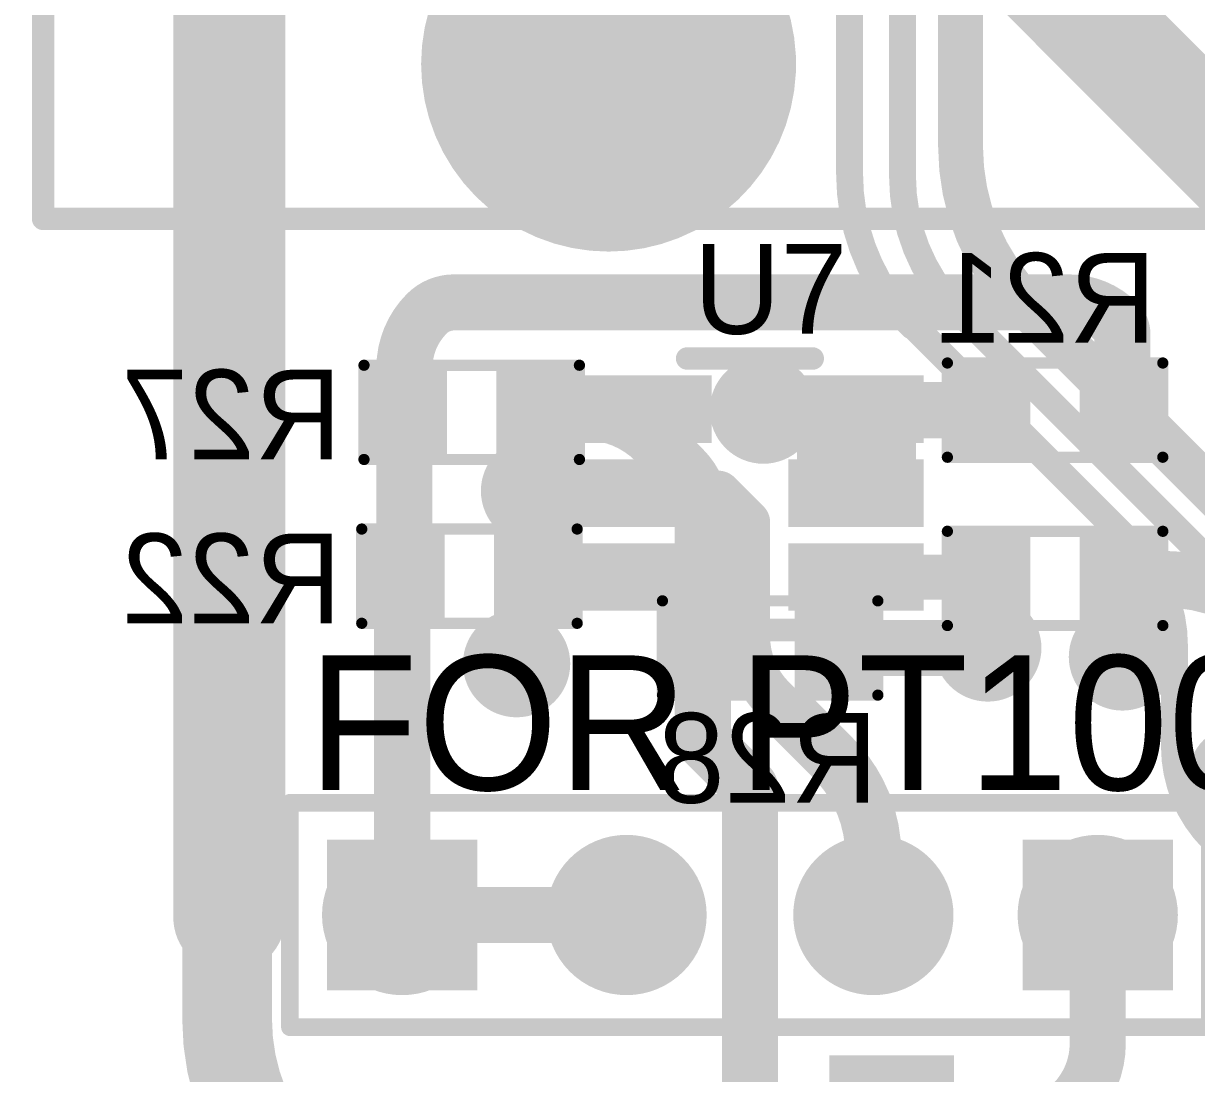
# Model space of a CAD drawing. Header units: millimetres. Extents: x 2.49 to 5.32, y 1.64 to 4.48.
# Drawn here: x 2.917 to 3.44, y 2.119 to 2.587 of the extents above; entities that cross this region are included whole.
import ezdxf

# ---------------------------------------------------------------- set-up
doc = ezdxf.new("R2010")
doc.units = ezdxf.units.MM
doc.header["$MEASUREMENT"] = 0
for name, color, linetype in [('BottomLayer', 5, 'Continuous'), ('BottomOverlay', 54, 'Continuous'), ('BottomPaste', 16, 'Continuous'), ('BottomSolder', 6, 'Continuous'), ('InternalPlane1', 76, 'Continuous'), ('InternalPlane2', 16, 'Continuous'), ('Mechanical2', 216, 'Continuous'), ('MultiLayer', 9, 'Continuous'), ('PadHoleLayer', 156, 'Continuous'), ('TopLayer', 1, 'Continuous'), ('TopOverlay', 2, 'Continuous'), ('TopPaste', 8, 'Continuous'), ('TopSolder', 216, 'Continuous'), ('ViaHoleLayer', 16, 'Continuous')]:
    doc.layers.add(name, color=color, linetype=linetype)

# ---------------------------------------------------------------- blocks, each defined once
blk = doc.blocks.new('SOT_23_6_12')
at = {"layer": 'TopLayer'}
for points in [[(-0.07343, 0.02638), (-0.02106, 0.02638), (-0.07343, 0.04843), (-0.02106, 0.04843)], [(0.02106, 0.02638), (0.07343, 0.02638), (0.02106, 0.04843), (0.07343, 0.04843)], [(-0.07343, -0.01102), (-0.02106, -0.01102), (-0.07343, 0.01102), (-0.02106, 0.01102)], [(0.02106, -0.01102), (0.07343, -0.01102), (0.02106, 0.01102), (0.07343, 0.01102)], [(-0.07343, -0.04843), (-0.02106, -0.04843), (-0.07343, -0.02638), (-0.02106, -0.02638)], [(0.02106, -0.04843), (0.07343, -0.04843), (0.02106, -0.02638), (0.07343, -0.02638)]]:
    blk.add_solid(points, dxfattribs=at)
at = {"layer": 'TopOverlay', "const_width": 0.01}
for points in [[(-0.028, 0.06), (0.028, 0.06)], [(-0.03, -0.061), (0.026, -0.061)]]:
    blk.add_lwpolyline(points, dxfattribs=at)
at = {"layer": 'TopOverlay'}
for points, const_width in [([(-0.0305, 0.06, 1), (-0.0255, 0.06, 1)], 0.005), ([(0.0255, 0.06, 1), (0.0305, 0.06, 1)], 0.005), ([(-0.08879, 0.039, 1), (-0.10321, 0.039, 1)], 0.01), ([(-0.10571, 0.039, 1), (-0.10071, 0.039, 1)], 0.005), ([(-0.09129, 0.039, 1), (-0.08629, 0.039, 1)], 0.005), ([(-0.0325, -0.061, 1), (-0.0275, -0.061, 1)], 0.005), ([(0.0235, -0.061, 1), (0.0285, -0.061, 1)], 0.005)]:
    blk.add_lwpolyline(points, format="xyb", close=True, dxfattribs=dict(at, const_width=const_width))
at = {"layer": 'TopPaste'}
for points in [[(-0.07343, 0.02638), (-0.02106, 0.02638), (-0.07343, 0.04843), (-0.02106, 0.04843)], [(0.02106, 0.02638), (0.07343, 0.02638), (0.02106, 0.04843), (0.07343, 0.04843)], [(-0.07343, -0.01102), (-0.02106, -0.01102), (-0.07343, 0.01102), (-0.02106, 0.01102)], [(0.02106, -0.01102), (0.07343, -0.01102), (0.02106, 0.01102), (0.07343, 0.01102)], [(-0.07343, -0.04843), (-0.02106, -0.04843), (-0.07343, -0.02638), (-0.02106, -0.02638)], [(0.02106, -0.04843), (0.07343, -0.04843), (0.02106, -0.02638), (0.07343, -0.02638)]]:
    blk.add_solid(points, dxfattribs=at)
at = {"layer": 'TopSolder'}
for points in [[(-0.07743, 0.02238), (-0.01706, 0.02238), (-0.07743, 0.05243), (-0.01706, 0.05243)], [(0.01706, 0.02238), (0.07743, 0.02238), (0.01706, 0.05243), (0.07743, 0.05243)], [(-0.07743, -0.01502), (-0.01706, -0.01502), (-0.07743, 0.01502), (-0.01706, 0.01502)], [(0.01706, -0.01502), (0.07743, -0.01502), (0.01706, 0.01502), (0.07743, 0.01502)], [(-0.07743, -0.05243), (-0.01706, -0.05243), (-0.07743, -0.02238), (-0.01706, -0.02238)], [(0.01706, -0.05243), (0.07743, -0.05243), (0.01706, -0.02238), (0.07743, -0.02238)]]:
    blk.add_solid(points, dxfattribs=at)
blk = doc.blocks.new('HDR1X2_21')
at = {"layer": 'BottomLayer', "const_width": 0.02953}
blk.add_lwpolyline([(0.08524, 0, 1), (0.11476, 0, 1)], format="xyb", close=True, dxfattribs=at)
at = {"layer": 'BottomLayer'}
blk.add_solid([(-0.02953, -0.02953), (0.02953, -0.02953), (-0.02953, 0.02953), (0.02953, 0.02953)], dxfattribs=at)
at = {"layer": 'BottomSolder', "const_width": 0.03353}
blk.add_lwpolyline([(0.08324, 0, 1), (0.11676, 0, 1)], format="xyb", close=True, dxfattribs=at)
at = {"layer": 'BottomSolder'}
blk.add_solid([(-0.03353, -0.03353), (0.03353, -0.03353), (-0.03353, 0.03353), (0.03353, 0.03353)], dxfattribs=at)
at = {"layer": 'InternalPlane1', "const_width": 0.03572}
for points in [[(-0.01786, 0, 1), (0.01786, 0, 1)], [(0.08214, 0, 1), (0.11786, 0, 1)]]:
    blk.add_lwpolyline(points, format="xyb", close=True, dxfattribs=at)
at = {"layer": 'MultiLayer', "const_width": 0.02953}
blk.add_lwpolyline([(0.08524, 0, 1), (0.11476, 0, 1)], format="xyb", close=True, dxfattribs=at)
at = {"layer": 'MultiLayer'}
blk.add_solid([(-0.02953, -0.02953), (0.02953, -0.02953), (-0.02953, 0.02953), (0.02953, 0.02953)], dxfattribs=at)
at = {"layer": 'PadHoleLayer', "const_width": 0.01772}
for points in [[(-0.00886, 0, 1), (0.00886, 0, 1)], [(0.09114, 0, 1), (0.10886, 0, 1)]]:
    blk.add_lwpolyline(points, format="xyb", close=True, dxfattribs=at)
at = {"layer": 'TopLayer', "const_width": 0.02953}
blk.add_lwpolyline([(0.08524, 0, 1), (0.11476, 0, 1)], format="xyb", close=True, dxfattribs=at)
at = {"layer": 'TopLayer'}
blk.add_solid([(-0.02953, -0.02953), (0.02953, -0.02953), (-0.02953, 0.02953), (0.02953, 0.02953)], dxfattribs=at)
at = {"layer": 'TopOverlay', "const_width": 0.00787}
for points in [[(-0.05, 0.05), (-0.05, -0.05)], [(0.15, 0.05), (-0.05, 0.05)], [(0.15, 0.05), (0.15, -0.05)], [(0.15, -0.05), (-0.05, -0.05)]]:
    blk.add_lwpolyline(points, dxfattribs=at)
at = {"layer": 'TopOverlay', "const_width": 0.00394}
for points in [[(-0.05197, 0.05, 1), (-0.04803, 0.05, 1)], [(-0.05197, 0.05, 1), (-0.04803, 0.05, 1)], [(0.14803, 0.05, 1), (0.15197, 0.05, 1)], [(0.14803, 0.05, 1), (0.15197, 0.05, 1)], [(-0.05197, -0.05, 1), (-0.04803, -0.05, 1)], [(-0.05197, -0.05, 1), (-0.04803, -0.05, 1)], [(0.14803, -0.05, 1), (0.15197, -0.05, 1)], [(0.14803, -0.05, 1), (0.15197, -0.05, 1)]]:
    blk.add_lwpolyline(points, format="xyb", close=True, dxfattribs=at)
at = {"layer": 'TopSolder', "const_width": 0.03353}
blk.add_lwpolyline([(0.08324, 0, 1), (0.11676, 0, 1)], format="xyb", close=True, dxfattribs=at)
at = {"layer": 'TopSolder'}
blk.add_solid([(-0.03353, -0.03353), (0.03353, -0.03353), (-0.03353, 0.03353), (0.03353, 0.03353)], dxfattribs=at)
blk = doc.blocks.new('SS_3235D_03_L2_22')
at = {"layer": 'TopLayer'}
for points in [[(0.07461, 0.19291), (0.12224, 0.19291), (0.07461, 0.25591), (0.12224, 0.25591)], [(-0.02382, -0.0315), (0.02382, -0.0315), (-0.02382, 0.0315), (0.02382, 0.0315)], [(0.17303, -0.0315), (0.22067, -0.0315), (0.17303, 0.0315), (0.22067, 0.0315)]]:
    blk.add_solid(points, dxfattribs=at)
at = {"layer": 'TopOverlay', "const_width": 0.01}
for points in [[(-0.08, 0.181), (-0.08, 0.043)], [(0.277, 0.181), (-0.08, 0.181)], [(0.277, 0.181), (0.277, 0.043)], [(0.277, 0.043), (-0.08, 0.043)]]:
    blk.add_lwpolyline(points, dxfattribs=at)
at = {"layer": 'TopOverlay'}
for points, const_width in [([(-0.0825, 0.181, 1), (-0.0775, 0.181, 1)], 0.005), ([(-0.0825, 0.181, 1), (-0.0775, 0.181, 1)], 0.005), ([(0.2745, 0.181, 1), (0.2795, 0.181, 1)], 0.005), ([(0.2745, 0.181, 1), (0.2795, 0.181, 1)], 0.005), ([(-0.0825, 0.043, 1), (-0.0775, 0.043, 1)], 0.005), ([(-0.0825, 0.043, 1), (-0.0775, 0.043, 1)], 0.005), ([(0.2745, 0.043, 1), (0.2795, 0.043, 1)], 0.005), ([(0.2745, 0.043, 1), (0.2795, 0.043, 1)], 0.005), ([(-0.03206, 0, 1), (-0.04994, 0, 1)], 0.01), ([(-0.05244, 0, 1), (-0.04744, 0, 1)], 0.005), ([(-0.03456, 0, 1), (-0.02956, 0, 1)], 0.005)]:
    blk.add_lwpolyline(points, format="xyb", close=True, dxfattribs=dict(at, const_width=const_width))
at = {"layer": 'TopPaste'}
for points in [[(0.07461, 0.19291), (0.12224, 0.19291), (0.07461, 0.25591), (0.12224, 0.25591)], [(-0.02382, -0.0315), (0.02382, -0.0315), (-0.02382, 0.0315), (0.02382, 0.0315)], [(0.17303, -0.0315), (0.22067, -0.0315), (0.17303, 0.0315), (0.22067, 0.0315)]]:
    blk.add_solid(points, dxfattribs=at)
at = {"layer": 'TopSolder'}
for points in [[(0.07061, 0.18891), (0.12624, 0.18891), (0.07061, 0.25991), (0.12624, 0.25991)], [(-0.02782, -0.0355), (0.02782, -0.0355), (-0.02782, 0.0355), (0.02782, 0.0355)], [(0.16903, -0.0355), (0.22467, -0.0355), (0.16903, 0.0355), (0.22467, 0.0355)]]:
    blk.add_solid(points, dxfattribs=at)
blk = doc.blocks.new('5520425_2_24')
at = {"layer": 'BottomSolder', "const_width": 0.004}
blk.add_lwpolyline([(0.198, -0.175, 1), (0.202, -0.175, 1)], format="xyb", close=True, dxfattribs=at)
at = {"layer": 'InternalPlane1', "const_width": 0.08355}
blk.add_lwpolyline([(0.15822, -0.175, 1), (0.24178, -0.175, 1)], format="xyb", close=True, dxfattribs=at)
at = {"layer": 'PadHoleLayer', "const_width": 0.06555}
blk.add_lwpolyline([(0.16722, -0.175, 1), (0.23278, -0.175, 1)], format="xyb", close=True, dxfattribs=at)
at = {"layer": 'TopOverlay', "const_width": 0.01}
for points in [[(0.269, -0.427), (0.269, 0.221)], [(0.269, -0.427), (-0.269, -0.427)]]:
    blk.add_lwpolyline(points, dxfattribs=at)
at = {"layer": 'TopOverlay', "const_width": 0.005}
blk.add_lwpolyline([(0.2665, -0.427, 1), (0.2715, -0.427, 1)], format="xyb", close=True, dxfattribs=at)
blk.add_lwpolyline([(0.2665, -0.427, 1), (0.2715, -0.427, 1)], format="xyb", close=True, dxfattribs=at)
at = {"layer": 'TopSolder', "const_width": 0.004}
blk.add_lwpolyline([(0.198, -0.175, 1), (0.202, -0.175, 1)], format="xyb", close=True, dxfattribs=at)
blk = doc.blocks.new('HDR1X2_27')
at = {"layer": 'BottomLayer', "const_width": 0.02953}
blk.add_lwpolyline([(0.08524, 0, 1), (0.11476, 0, 1)], format="xyb", close=True, dxfattribs=at)
at = {"layer": 'BottomLayer'}
blk.add_solid([(-0.02953, -0.02953), (0.02953, -0.02953), (-0.02953, 0.02953), (0.02953, 0.02953)], dxfattribs=at)
at = {"layer": 'BottomSolder', "const_width": 0.03353}
blk.add_lwpolyline([(0.08324, 0, 1), (0.11676, 0, 1)], format="xyb", close=True, dxfattribs=at)
at = {"layer": 'BottomSolder'}
blk.add_solid([(-0.03353, -0.03353), (0.03353, -0.03353), (-0.03353, 0.03353), (0.03353, 0.03353)], dxfattribs=at)
at = {"layer": 'InternalPlane1', "const_width": 0.03572}
for points in [[(-0.01786, 0, 1), (0.01786, 0, 1)], [(0.08214, 0, 1), (0.11786, 0, 1)]]:
    blk.add_lwpolyline(points, format="xyb", close=True, dxfattribs=at)
at = {"layer": 'InternalPlane2', "const_width": 0.03572}
for points in [[(-0.01786, 0, 1), (0.01786, 0, 1)], [(0.08214, 0, 1), (0.11786, 0, 1)]]:
    blk.add_lwpolyline(points, format="xyb", close=True, dxfattribs=at)
at = {"layer": 'MultiLayer', "const_width": 0.02953}
blk.add_lwpolyline([(0.08524, 0, 1), (0.11476, 0, 1)], format="xyb", close=True, dxfattribs=at)
at = {"layer": 'MultiLayer'}
blk.add_solid([(-0.02953, -0.02953), (0.02953, -0.02953), (-0.02953, 0.02953), (0.02953, 0.02953)], dxfattribs=at)
at = {"layer": 'PadHoleLayer', "const_width": 0.01772}
for points in [[(-0.00886, 0, 1), (0.00886, 0, 1)], [(0.09114, 0, 1), (0.10886, 0, 1)]]:
    blk.add_lwpolyline(points, format="xyb", close=True, dxfattribs=at)
at = {"layer": 'TopLayer', "const_width": 0.02953}
blk.add_lwpolyline([(0.08524, 0, 1), (0.11476, 0, 1)], format="xyb", close=True, dxfattribs=at)
at = {"layer": 'TopLayer'}
blk.add_solid([(-0.02953, -0.02953), (0.02953, -0.02953), (-0.02953, 0.02953), (0.02953, 0.02953)], dxfattribs=at)
at = {"layer": 'TopOverlay', "const_width": 0.00787}
for points in [[(-0.05, -0.05), (-0.05, 0.05)], [(-0.05, 0.05), (0.15, 0.05)], [(0.15, -0.05), (0.15, 0.05)], [(-0.05, -0.05), (0.15, -0.05)]]:
    blk.add_lwpolyline(points, dxfattribs=at)
at = {"layer": 'TopOverlay', "const_width": 0.00394}
for points in [[(-0.05197, 0.05, 1), (-0.04803, 0.05, 1)], [(-0.05197, 0.05, 1), (-0.04803, 0.05, 1)], [(0.14803, 0.05, 1), (0.15197, 0.05, 1)], [(0.14803, 0.05, 1), (0.15197, 0.05, 1)], [(-0.05197, -0.05, 1), (-0.04803, -0.05, 1)], [(-0.05197, -0.05, 1), (-0.04803, -0.05, 1)], [(0.14803, -0.05, 1), (0.15197, -0.05, 1)], [(0.14803, -0.05, 1), (0.15197, -0.05, 1)]]:
    blk.add_lwpolyline(points, format="xyb", close=True, dxfattribs=at)
at = {"layer": 'TopSolder', "const_width": 0.03353}
blk.add_lwpolyline([(0.08324, 0, 1), (0.11676, 0, 1)], format="xyb", close=True, dxfattribs=at)
at = {"layer": 'TopSolder'}
blk.add_solid([(-0.03353, -0.03353), (0.03353, -0.03353), (-0.03353, 0.03353), (0.03353, 0.03353)], dxfattribs=at)
blk = doc.blocks.new('R__0603_B_41')
at = {"layer": 'BottomLayer'}
for points in [[(-0.015, -0.0175), (-0.015, 0.0175), (-0.045, -0.0175), (-0.045, 0.0175)], [(0.045, -0.0175), (0.045, 0.0175), (0.015, -0.0175), (0.015, 0.0175)]]:
    blk.add_solid(points, dxfattribs=at)
at = {"layer": 'BottomOverlay', "const_width": 0.005}
for points in [[(-0.048, 0.021), (-0.048, -0.021)], [(0.048, 0.021), (-0.048, 0.021)], [(0.048, 0.021), (0.048, -0.021)], [(0.048, -0.021), (-0.048, -0.021)]]:
    blk.add_lwpolyline(points, dxfattribs=at)
at = {"layer": 'BottomOverlay', "const_width": 0.0025}
for points in [[(-0.04925, 0.021, 1), (-0.04675, 0.021, 1)], [(-0.04925, 0.021, 1), (-0.04675, 0.021, 1)], [(0.04675, 0.021, 1), (0.04925, 0.021, 1)], [(0.04675, 0.021, 1), (0.04925, 0.021, 1)], [(-0.04925, -0.021, 1), (-0.04675, -0.021, 1)], [(-0.04925, -0.021, 1), (-0.04675, -0.021, 1)], [(0.04675, -0.021, 1), (0.04925, -0.021, 1)], [(0.04675, -0.021, 1), (0.04925, -0.021, 1)]]:
    blk.add_lwpolyline(points, format="xyb", close=True, dxfattribs=at)
at = {"layer": 'BottomPaste'}
for points in [[(-0.015, -0.0175), (-0.015, 0.0175), (-0.045, -0.0175), (-0.045, 0.0175)], [(0.045, -0.0175), (0.045, 0.0175), (0.015, -0.0175), (0.015, 0.0175)]]:
    blk.add_solid(points, dxfattribs=at)
at = {"layer": 'BottomSolder'}
for points in [[(-0.011, -0.0215), (-0.011, 0.0215), (-0.049, -0.0215), (-0.049, 0.0215)], [(0.049, -0.0215), (0.049, 0.0215), (0.011, -0.0215), (0.011, 0.0215)]]:
    blk.add_solid(points, dxfattribs=at)
blk = doc.blocks.new('R__0603_B_42')
at = {"layer": 'BottomLayer'}
for points in [[(-0.015, -0.0175), (-0.015, 0.0175), (-0.045, -0.0175), (-0.045, 0.0175)], [(0.045, -0.0175), (0.045, 0.0175), (0.015, -0.0175), (0.015, 0.0175)]]:
    blk.add_solid(points, dxfattribs=at)
at = {"layer": 'BottomOverlay', "const_width": 0.005}
for points in [[(-0.048, -0.021), (-0.048, 0.021)], [(-0.048, 0.021), (0.048, 0.021)], [(0.048, -0.021), (0.048, 0.021)], [(-0.048, -0.021), (0.048, -0.021)]]:
    blk.add_lwpolyline(points, dxfattribs=at)
at = {"layer": 'BottomOverlay', "const_width": 0.0025}
for points in [[(-0.04925, 0.021, 1), (-0.04675, 0.021, 1)], [(-0.04925, 0.021, 1), (-0.04675, 0.021, 1)], [(0.04675, 0.021, 1), (0.04925, 0.021, 1)], [(0.04675, 0.021, 1), (0.04925, 0.021, 1)], [(-0.04925, -0.021, 1), (-0.04675, -0.021, 1)], [(-0.04925, -0.021, 1), (-0.04675, -0.021, 1)], [(0.04675, -0.021, 1), (0.04925, -0.021, 1)], [(0.04675, -0.021, 1), (0.04925, -0.021, 1)]]:
    blk.add_lwpolyline(points, format="xyb", close=True, dxfattribs=at)
at = {"layer": 'BottomPaste'}
for points in [[(-0.015, -0.0175), (-0.015, 0.0175), (-0.045, -0.0175), (-0.045, 0.0175)], [(0.045, -0.0175), (0.045, 0.0175), (0.015, -0.0175), (0.015, 0.0175)]]:
    blk.add_solid(points, dxfattribs=at)
at = {"layer": 'BottomSolder'}
for points in [[(-0.011, -0.0215), (-0.011, 0.0215), (-0.049, -0.0215), (-0.049, 0.0215)], [(0.049, -0.0215), (0.049, 0.0215), (0.011, -0.0215), (0.011, 0.0215)]]:
    blk.add_solid(points, dxfattribs=at)
blk = doc.blocks.new('R__0603_B_44')
at = {"layer": 'BottomLayer'}
for points in [[(-0.015, -0.0175), (-0.015, 0.0175), (-0.045, -0.0175), (-0.045, 0.0175)], [(0.045, -0.0175), (0.045, 0.0175), (0.015, -0.0175), (0.015, 0.0175)]]:
    blk.add_solid(points, dxfattribs=at)
at = {"layer": 'BottomOverlay', "const_width": 0.005}
for points in [[(-0.048, -0.021), (-0.048, 0.021)], [(-0.048, 0.021), (0.048, 0.021)], [(0.048, -0.021), (0.048, 0.021)], [(-0.048, -0.021), (0.048, -0.021)]]:
    blk.add_lwpolyline(points, dxfattribs=at)
at = {"layer": 'BottomOverlay', "const_width": 0.0025}
for points in [[(-0.04925, 0.021, 1), (-0.04675, 0.021, 1)], [(-0.04925, 0.021, 1), (-0.04675, 0.021, 1)], [(0.04675, 0.021, 1), (0.04925, 0.021, 1)], [(0.04675, 0.021, 1), (0.04925, 0.021, 1)], [(-0.04925, -0.021, 1), (-0.04675, -0.021, 1)], [(-0.04925, -0.021, 1), (-0.04675, -0.021, 1)], [(0.04675, -0.021, 1), (0.04925, -0.021, 1)], [(0.04675, -0.021, 1), (0.04925, -0.021, 1)]]:
    blk.add_lwpolyline(points, format="xyb", close=True, dxfattribs=at)
at = {"layer": 'BottomPaste'}
for points in [[(-0.015, -0.0175), (-0.015, 0.0175), (-0.045, -0.0175), (-0.045, 0.0175)], [(0.045, -0.0175), (0.045, 0.0175), (0.015, -0.0175), (0.015, 0.0175)]]:
    blk.add_solid(points, dxfattribs=at)
at = {"layer": 'BottomSolder'}
for points in [[(-0.011, -0.0215), (-0.011, 0.0215), (-0.049, -0.0215), (-0.049, 0.0215)], [(0.049, -0.0215), (0.049, 0.0215), (0.011, -0.0215), (0.011, 0.0215)]]:
    blk.add_solid(points, dxfattribs=at)
blk = doc.blocks.new('R__0603_B_46')
at = {"layer": 'BottomLayer'}
for points in [[(-0.015, -0.0175), (-0.015, 0.0175), (-0.045, -0.0175), (-0.045, 0.0175)], [(0.045, -0.0175), (0.045, 0.0175), (0.015, -0.0175), (0.015, 0.0175)]]:
    blk.add_solid(points, dxfattribs=at)
at = {"layer": 'BottomOverlay', "const_width": 0.005}
for points in [[(-0.048, 0.021), (-0.048, -0.021)], [(0.048, 0.021), (-0.048, 0.021)], [(0.048, 0.021), (0.048, -0.021)], [(0.048, -0.021), (-0.048, -0.021)]]:
    blk.add_lwpolyline(points, dxfattribs=at)
at = {"layer": 'BottomOverlay', "const_width": 0.0025}
for points in [[(-0.04925, 0.021, 1), (-0.04675, 0.021, 1)], [(-0.04925, 0.021, 1), (-0.04675, 0.021, 1)], [(0.04675, 0.021, 1), (0.04925, 0.021, 1)], [(0.04675, 0.021, 1), (0.04925, 0.021, 1)], [(-0.04925, -0.021, 1), (-0.04675, -0.021, 1)], [(-0.04925, -0.021, 1), (-0.04675, -0.021, 1)], [(0.04675, -0.021, 1), (0.04925, -0.021, 1)], [(0.04675, -0.021, 1), (0.04925, -0.021, 1)]]:
    blk.add_lwpolyline(points, format="xyb", close=True, dxfattribs=at)
at = {"layer": 'BottomPaste'}
for points in [[(-0.015, -0.0175), (-0.015, 0.0175), (-0.045, -0.0175), (-0.045, 0.0175)], [(0.045, -0.0175), (0.045, 0.0175), (0.015, -0.0175), (0.015, 0.0175)]]:
    blk.add_solid(points, dxfattribs=at)
at = {"layer": 'BottomSolder'}
for points in [[(-0.011, -0.0215), (-0.011, 0.0215), (-0.049, -0.0215), (-0.049, 0.0215)], [(0.049, -0.0215), (0.049, 0.0215), (0.011, -0.0215), (0.011, 0.0215)]]:
    blk.add_solid(points, dxfattribs=at)
blk = doc.blocks.new('R__0603_B_47')
at = {"layer": 'BottomLayer'}
for points in [[(-0.015, -0.0175), (-0.015, 0.0175), (-0.045, -0.0175), (-0.045, 0.0175)], [(0.045, -0.0175), (0.045, 0.0175), (0.015, -0.0175), (0.015, 0.0175)]]:
    blk.add_solid(points, dxfattribs=at)
at = {"layer": 'BottomOverlay', "const_width": 0.005}
for points in [[(-0.048, -0.021), (-0.048, 0.021)], [(-0.048, 0.021), (0.048, 0.021)], [(0.048, -0.021), (0.048, 0.021)], [(-0.048, -0.021), (0.048, -0.021)]]:
    blk.add_lwpolyline(points, dxfattribs=at)
at = {"layer": 'BottomOverlay', "const_width": 0.0025}
for points in [[(-0.04925, 0.021, 1), (-0.04675, 0.021, 1)], [(-0.04925, 0.021, 1), (-0.04675, 0.021, 1)], [(0.04675, 0.021, 1), (0.04925, 0.021, 1)], [(0.04675, 0.021, 1), (0.04925, 0.021, 1)], [(-0.04925, -0.021, 1), (-0.04675, -0.021, 1)], [(-0.04925, -0.021, 1), (-0.04675, -0.021, 1)], [(0.04675, -0.021, 1), (0.04925, -0.021, 1)], [(0.04675, -0.021, 1), (0.04925, -0.021, 1)]]:
    blk.add_lwpolyline(points, format="xyb", close=True, dxfattribs=at)
at = {"layer": 'BottomPaste'}
for points in [[(-0.015, -0.0175), (-0.015, 0.0175), (-0.045, -0.0175), (-0.045, 0.0175)], [(0.045, -0.0175), (0.045, 0.0175), (0.015, -0.0175), (0.015, 0.0175)]]:
    blk.add_solid(points, dxfattribs=at)
at = {"layer": 'BottomSolder'}
for points in [[(-0.011, -0.0215), (-0.011, 0.0215), (-0.049, -0.0215), (-0.049, 0.0215)], [(0.049, -0.0215), (0.049, 0.0215), (0.011, -0.0215), (0.011, 0.0215)]]:
    blk.add_solid(points, dxfattribs=at)

msp = doc.modelspace()

# ---------------------------------------------------------------- linework, layer by layer
at = {"layer": 'BottomLayer'}
for points, const_width in [([(3.26829, 2.71371), (3.47973, 2.50227)], 0.05), ([(3.10907, 2.463), (3.38311, 2.463)], 0.025), ([(3.407, 2.415), (3.407, 2.44879)], 0.025), ([(3.087, 2.414), (3.087, 2.43386)], 0.025), ([(3.087, 2.34341), (3.087, 2.414)], 0.025), ([(3.15, 2.414), (3.168, 2.414)], 0.025), ([(3.247, 2.415), (3.347, 2.415)], 0.025), ([(3.145, 2.379), (3.145, 2.40193)], 0.02), ([(3.19873, 2.40127), (3.211, 2.389)], 0.025), ([(3.22, 2.309), (3.22, 2.36727)], 0.025), ([(3.086, 2.19), (3.086, 2.33617)], 0.025), ([(3.146, 2.32373), (3.146, 2.341)], 0.015), ([(3.347, 2.309), (3.347, 2.34)], 0.025), ([(3.407, 2.34), (3.42095, 2.34)], 0.025), ([(3.407, 2.305), (3.407, 2.34)], 0.025), ([(3.22, 2.268), (3.22, 2.309)], 0.025), ([(3.28, 2.309), (3.347, 2.309)], 0.025), ([(3.22, 2.268), (3.241, 2.247)], 0.025), ([(3.241, 2.00027), (3.241, 2.247)], 0.025), ([(3.179, 2.2), (3.179, 2.2)], 0.025), ([(3.086, 2.19), (3.15486, 2.19)], 0.025)]:
    msp.add_lwpolyline(points, dxfattribs=dict(at, const_width=const_width))
for points, const_width in [([(3.097, 2.458, -0.198912), (3.10907, 2.463)], 0.025), ([(3.38311, 2.463, -0.198912), (3.40484, 2.454)], 0.025), ([(3.087, 2.43386, -0.198912), (3.097, 2.458)], 0.025), ([(3.40484, 2.454, -0.198912), (3.407, 2.44879)], 0.025), ([(3.168, 2.414, -0.198912), (3.19873, 2.40127)], 0.025), ([(3.145, 2.40193, -0.198912), (3.15, 2.414)], 0.02), ([(3.211, 2.389, -0.000193), (3.21102, 2.38898)], 0.025), ([(3.21102, 2.38898, -0.198712), (3.22, 2.36727)], 0.025), ([(3.084, 2.341, -0.198912), (3.086, 2.33617)], 0.025), ([(3.42095, 2.34, -0.198912), (3.49166, 2.31071)], 0.025), ([(3.146, 2.32373, -0.198912), (3.137, 2.302)], 0.015), ([(3.079, 2.2, -0.198912), (3.077, 2.20483)], 0.025), ([(3.179, 2.2, -0.198912), (3.15486, 2.19)], 0.025)]:
    msp.add_lwpolyline(points, format="xyb", dxfattribs=dict(at, const_width=const_width))
for points, const_width in [([(3.10282, 2.463, 1), (3.11532, 2.463, 1)], 0.0125), ([(3.10282, 2.463, 1), (3.11532, 2.463, 1)], 0.0125), ([(3.37686, 2.463, 1), (3.38936, 2.463, 1)], 0.0125), ([(3.37686, 2.463, 1), (3.38936, 2.463, 1)], 0.0125), ([(3.09075, 2.458, 1), (3.10325, 2.458, 1)], 0.0125), ([(3.09075, 2.458, 1), (3.10325, 2.458, 1)], 0.0125), ([(3.39859, 2.454, 1), (3.41109, 2.454, 1)], 0.0125), ([(3.39859, 2.454, 1), (3.41109, 2.454, 1)], 0.0125), ([(3.40075, 2.44879, 1), (3.41325, 2.44879, 1)], 0.0125), ([(3.40075, 2.44879, 1), (3.41325, 2.44879, 1)], 0.0125), ([(3.08075, 2.43386, 1), (3.09325, 2.43386, 1)], 0.0125), ([(3.08075, 2.43386, 1), (3.09325, 2.43386, 1)], 0.0125), ([(3.08075, 2.414, 1), (3.09325, 2.414, 1)], 0.0125), ([(3.08075, 2.414, 1), (3.09325, 2.414, 1)], 0.0125), ([(3.14375, 2.414, 1), (3.15625, 2.414, 1)], 0.0125), ([(3.16175, 2.414, 1), (3.17425, 2.414, 1)], 0.0125), ([(3.16175, 2.414, 1), (3.17425, 2.414, 1)], 0.0125), ([(3.24075, 2.415, 1), (3.25325, 2.415, 1)], 0.0125), ([(3.24109, 2.415, 1), (3.25291, 2.415, 1)], 0.01181), ([(3.34075, 2.415, 1), (3.35325, 2.415, 1)], 0.0125), ([(3.40075, 2.415, 1), (3.41325, 2.415, 1)], 0.0125), ([(3.145, 2.414, 1), (3.155, 2.414, 1)], 0.01), ([(3.14, 2.40193, 1), (3.15, 2.40193, 1)], 0.01), ([(3.14, 2.40193, 1), (3.15, 2.40193, 1)], 0.01), ([(3.19248, 2.40127, 1), (3.20498, 2.40127, 1)], 0.0125), ([(3.19248, 2.40127, 1), (3.20498, 2.40127, 1)], 0.0125), ([(3.20475, 2.389, 1), (3.21725, 2.389, 1)], 0.0125), ([(3.20475, 2.389, 1), (3.21725, 2.389, 1)], 0.0125), ([(3.20477, 2.38898, 1), (3.21727, 2.38898, 1)], 0.0125), ([(3.20477, 2.38898, 1), (3.21727, 2.38898, 1)], 0.0125), ([(3.14, 2.379, 1), (3.15, 2.379, 1)], 0.01), ([(3.14057, 2.379, 1), (3.14943, 2.379, 1)], 0.00886), ([(3.21375, 2.36727, 1), (3.22625, 2.36727, 1)], 0.0125), ([(3.21375, 2.36727, 1), (3.22625, 2.36727, 1)], 0.0125), ([(3.07775, 2.341, 1), (3.09025, 2.341, 1)], 0.0125), ([(3.08075, 2.34341, 1), (3.09325, 2.34341, 1)], 0.0125), ([(3.07975, 2.33617, 1), (3.09225, 2.33617, 1)], 0.0125), ([(3.07975, 2.33617, 1), (3.09225, 2.33617, 1)], 0.0125), ([(3.14225, 2.341, 1), (3.14975, 2.341, 1)], 0.0075), ([(3.34075, 2.34, 1), (3.35325, 2.34, 1)], 0.0125), ([(3.40075, 2.34, 1), (3.41325, 2.34, 1)], 0.0125), ([(3.40075, 2.34, 1), (3.41325, 2.34, 1)], 0.0125), ([(3.4147, 2.34, 1), (3.4272, 2.34, 1)], 0.0125), ([(3.4147, 2.34, 1), (3.4272, 2.34, 1)], 0.0125), ([(3.14225, 2.32373, 1), (3.14975, 2.32373, 1)], 0.0075), ([(3.14225, 2.32373, 1), (3.14975, 2.32373, 1)], 0.0075), ([(3.21375, 2.309, 1), (3.22625, 2.309, 1)], 0.0125), ([(3.21375, 2.309, 1), (3.22625, 2.309, 1)], 0.0125), ([(3.27375, 2.309, 1), (3.28625, 2.309, 1)], 0.0125), ([(3.34075, 2.309, 1), (3.35325, 2.309, 1)], 0.0125), ([(3.34075, 2.309, 1), (3.35325, 2.309, 1)], 0.0125), ([(3.34109, 2.309, 1), (3.35291, 2.309, 1)], 0.01181), ([(3.40075, 2.305, 1), (3.41325, 2.305, 1)], 0.0125), ([(3.13109, 2.302, 1), (3.14291, 2.302, 1)], 0.01181), ([(3.40257, 2.305, 1), (3.41143, 2.305, 1)], 0.00886), ([(3.13325, 2.302, 1), (3.14075, 2.302, 1)], 0.0075), ([(3.21375, 2.268, 1), (3.22625, 2.268, 1)], 0.0125), ([(3.21375, 2.268, 1), (3.22625, 2.268, 1)], 0.0125), ([(3.23475, 2.247, 1), (3.24725, 2.247, 1)], 0.0125), ([(3.23475, 2.247, 1), (3.24725, 2.247, 1)], 0.0125), ([(3.07075, 2.20483, 1), (3.08325, 2.20483, 1)], 0.0125), ([(3.07275, 2.2, 1), (3.08525, 2.2, 1)], 0.0125), ([(3.17275, 2.2, 1), (3.18525, 2.2, 1)], 0.0125), ([(3.17275, 2.2, 1), (3.18525, 2.2, 1)], 0.0125), ([(3.17275, 2.2, 1), (3.18525, 2.2, 1)], 0.0125), ([(3.07975, 2.19, 1), (3.09225, 2.19, 1)], 0.0125), ([(3.07975, 2.19, 1), (3.09225, 2.19, 1)], 0.0125), ([(3.14861, 2.19, 1), (3.16111, 2.19, 1)], 0.0125), ([(3.14861, 2.19, 1), (3.16111, 2.19, 1)], 0.0125)]:
    msp.add_lwpolyline(points, format="xyb", close=True, dxfattribs=dict(at, const_width=const_width))
at = {"layer": 'BottomSolder'}
for points, const_width in [([(3.23909, 2.415, 1), (3.25491, 2.415, 1)], 0.01581), ([(3.13857, 2.379, 1), (3.15143, 2.379, 1)], 0.01286), ([(3.33909, 2.309, 1), (3.35491, 2.309, 1)], 0.01581), ([(3.12909, 2.302, 1), (3.14491, 2.302, 1)], 0.01581), ([(3.40057, 2.305, 1), (3.41343, 2.305, 1)], 0.01286)]:
    msp.add_lwpolyline(points, format="xyb", close=True, dxfattribs=dict(at, const_width=const_width))
at = {"layer": 'InternalPlane1', "const_width": 0.02391}
for points in [[(3.13305, 2.379, 1), (3.15695, 2.379, 1)], [(3.33505, 2.309, 1), (3.35895, 2.309, 1)], [(3.39505, 2.305, 1), (3.41895, 2.305, 1)], [(3.12505, 2.302, 1), (3.14895, 2.302, 1)], [(3.44805, 2.251, 1), (3.47195, 2.251, 1)]]:
    msp.add_lwpolyline(points, format="xyb", close=True, dxfattribs=at)
at = {"layer": 'InternalPlane2', "const_width": 0.02391}
for points in [[(3.23505, 2.415, 1), (3.25895, 2.415, 1)], [(3.13305, 2.379, 1), (3.15695, 2.379, 1)], [(3.33505, 2.309, 1), (3.35895, 2.309, 1)], [(3.12505, 2.302, 1), (3.14895, 2.302, 1)], [(3.44805, 2.251, 1), (3.47195, 2.251, 1)]]:
    msp.add_lwpolyline(points, format="xyb", close=True, dxfattribs=at)
at = {"layer": 'Mechanical2', "const_width": 0.015}
msp.add_lwpolyline([(5.30364, 3.062, 1), (2.50836, 3.062, 1)], format="xyb", close=True, dxfattribs=at)
at = {"layer": 'MultiLayer'}
for points, const_width in [([(3.24109, 2.415, 1), (3.25291, 2.415, 1)], 0.01181), ([(3.14057, 2.379, 1), (3.14943, 2.379, 1)], 0.00886), ([(3.34109, 2.309, 1), (3.35291, 2.309, 1)], 0.01181), ([(3.13109, 2.302, 1), (3.14291, 2.302, 1)], 0.01181), ([(3.40257, 2.305, 1), (3.41143, 2.305, 1)], 0.00886)]:
    msp.add_lwpolyline(points, format="xyb", close=True, dxfattribs=dict(at, const_width=const_width))
at = {"layer": 'TopLayer'}
for points, const_width in [([(3.009, 2.189), (3.009, 3.54358)], 0.05), ([(3.33487, 2.53237), (3.33487, 3.39439)], 0.02), ([(3.309, 2.51912), (3.309, 2.79882)], 0.012), ([(3.28542, 2.52011), (3.28542, 2.74022)], 0.012), ([(3.3275, 2.46579), (3.4499, 2.34339)], 0.012), ([(3.36416, 2.46166), (3.46771, 2.35811)], 0.02), ([(3.30775, 2.45867), (3.41171, 2.35471)], 0.012), ([(3.247, 2.415), (3.28784, 2.415)], 0.025), ([(3.28784, 2.415), (3.28824, 2.4154)], 0.025), ([(3.17711, 2.4154), (3.19376, 2.4154)], 0.02), ([(3.28, 2.404), (3.286, 2.398)], 0.025), ([(3.145, 2.379), (3.145, 2.3881)], 0.02), ([(3.19376, 2.378), (3.227, 2.378)], 0.02), ([(3.227, 2.378), (3.24, 2.365)], 0.02), ([(3.24, 2.314), (3.24, 2.365)], 0.02), ([(3.137, 2.326), (3.1516, 2.3406)], 0.015), ([(3.1516, 2.3406), (3.19376, 2.3406)], 0.015), ([(3.28824, 2.3406), (3.3334, 2.3406)], 0.02), ([(3.3334, 2.3406), (3.347, 2.327)], 0.02), ([(3.347, 2.309), (3.347, 2.327)], 0.02), ([(3.137, 2.302), (3.137, 2.326)], 0.015), ([(3.43019, 2.265), (3.43019, 2.3101)], 0.012), ([(3.25131, 2.28669), (3.259, 2.279)], 0.02), ([(3.259, 2.279), (3.278, 2.26)], 0.025), ([(3.296, 2.19), (3.296, 2.21654)], 0.025), ([(3.389, 2.19), (3.389, 2.2)], 0.025), ([(3.008, 2.14342), (3.008, 2.189)], 0.04), ([(3.396, 2.13264), (3.396, 2.19)], 0.025)]:
    msp.add_lwpolyline(points, dxfattribs=dict(at, const_width=const_width))
for points, const_width in [([(3.32987, 2.53237, 1), (3.33987, 2.53237, 1)], 0.01), ([(3.32987, 2.53237, 1), (3.33987, 2.53237, 1)], 0.01), ([(3.28242, 2.52011, 1), (3.28842, 2.52011, 1)], 0.006), ([(3.28242, 2.52011, 1), (3.28842, 2.52011, 1)], 0.006), ([(3.306, 2.51912, 1), (3.312, 2.51912, 1)], 0.006), ([(3.306, 2.51912, 1), (3.312, 2.51912, 1)], 0.006), ([(3.3245, 2.46579, 1), (3.3305, 2.46579, 1)], 0.006), ([(3.3245, 2.46579, 1), (3.3305, 2.46579, 1)], 0.006), ([(3.35916, 2.46166, 1), (3.36916, 2.46166, 1)], 0.01), ([(3.35916, 2.46166, 1), (3.36916, 2.46166, 1)], 0.01), ([(3.30475, 2.45867, 1), (3.31075, 2.45867, 1)], 0.006), ([(3.30475, 2.45867, 1), (3.31075, 2.45867, 1)], 0.006), ([(3.30475, 2.45867, 1), (3.31075, 2.45867, 1)], 0.006), ([(3.31045, 2.45245, 1), (3.31645, 2.45245, 1)], 0.006), ([(3.24075, 2.415, 1), (3.25325, 2.415, 1)], 0.0125), ([(3.24109, 2.415, 1), (3.25291, 2.415, 1)], 0.01181), ([(3.28159, 2.415, 1), (3.29409, 2.415, 1)], 0.0125), ([(3.28159, 2.415, 1), (3.29409, 2.415, 1)], 0.0125), ([(3.28199, 2.4154, 1), (3.29449, 2.4154, 1)], 0.0125), ([(3.17211, 2.4154, 1), (3.18211, 2.4154, 1)], 0.01), ([(3.17211, 2.4154, 1), (3.18211, 2.4154, 1)], 0.01), ([(3.18876, 2.4154, 1), (3.19876, 2.4154, 1)], 0.01), ([(3.27375, 2.404, 1), (3.28625, 2.404, 1)], 0.0125), ([(3.147, 2.405, 1), (3.157, 2.405, 1)], 0.01), ([(3.147, 2.405, 1), (3.157, 2.405, 1)], 0.01), ([(3.27975, 2.398, 1), (3.29225, 2.398, 1)], 0.0125), ([(3.14, 2.3881, 1), (3.15, 2.3881, 1)], 0.01), ([(3.14, 2.3881, 1), (3.15, 2.3881, 1)], 0.01), ([(3.14, 2.379, 1), (3.15, 2.379, 1)], 0.01), ([(3.14057, 2.379, 1), (3.14943, 2.379, 1)], 0.00886), ([(3.18876, 2.378, 1), (3.19876, 2.378, 1)], 0.01), ([(3.222, 2.378, 1), (3.232, 2.378, 1)], 0.01), ([(3.222, 2.378, 1), (3.232, 2.378, 1)], 0.01), ([(3.235, 2.365, 1), (3.245, 2.365, 1)], 0.01), ([(3.235, 2.365, 1), (3.245, 2.365, 1)], 0.01), ([(3.40871, 2.35471, 1), (3.41471, 2.35471, 1)], 0.006), ([(3.40871, 2.35471, 1), (3.41471, 2.35471, 1)], 0.006), ([(3.14785, 2.3406, 1), (3.15535, 2.3406, 1)], 0.0075), ([(3.14785, 2.3406, 1), (3.15535, 2.3406, 1)], 0.0075), ([(3.19001, 2.3406, 1), (3.19751, 2.3406, 1)], 0.0075), ([(3.28324, 2.3406, 1), (3.29324, 2.3406, 1)], 0.01), ([(3.3284, 2.3406, 1), (3.3384, 2.3406, 1)], 0.01), ([(3.3284, 2.3406, 1), (3.3384, 2.3406, 1)], 0.01), ([(3.342, 2.327, 1), (3.352, 2.327, 1)], 0.01), ([(3.342, 2.327, 1), (3.352, 2.327, 1)], 0.01), ([(3.13325, 2.326, 1), (3.14075, 2.326, 1)], 0.0075), ([(3.13325, 2.326, 1), (3.14075, 2.326, 1)], 0.0075), ([(3.235, 2.314, 1), (3.245, 2.314, 1)], 0.01), ([(3.235, 2.314, 1), (3.245, 2.314, 1)], 0.01), ([(3.34109, 2.309, 1), (3.35291, 2.309, 1)], 0.01181), ([(3.342, 2.309, 1), (3.352, 2.309, 1)], 0.01), ([(3.42719, 2.3101, 1), (3.43319, 2.3101, 1)], 0.006), ([(3.42719, 2.3101, 1), (3.43319, 2.3101, 1)], 0.006), ([(3.13109, 2.302, 1), (3.14291, 2.302, 1)], 0.01181), ([(3.40257, 2.305, 1), (3.41143, 2.305, 1)], 0.00886), ([(3.13325, 2.302, 1), (3.14075, 2.302, 1)], 0.0075), ([(3.24631, 2.28669, 1), (3.25631, 2.28669, 1)], 0.01), ([(3.24631, 2.28669, 1), (3.25631, 2.28669, 1)], 0.01), ([(3.25275, 2.279, 1), (3.26525, 2.279, 1)], 0.0125), ([(3.254, 2.279, 1), (3.264, 2.279, 1)], 0.01), ([(3.27175, 2.26, 1), (3.28425, 2.26, 1)], 0.0125), ([(3.27175, 2.26, 1), (3.28425, 2.26, 1)], 0.0125), ([(3.27178, 2.25997, 1), (3.28428, 2.25997, 1)], 0.0125), ([(3.27178, 2.25997, 1), (3.28428, 2.25997, 1)], 0.0125), ([(3.42719, 2.265, 1), (3.43319, 2.265, 1)], 0.006), ([(3.42719, 2.265, 1), (3.43319, 2.265, 1)], 0.006), ([(3.28275, 2.24503, 1), (3.29525, 2.24503, 1)], 0.0125), ([(3.28275, 2.24503, 1), (3.29525, 2.24503, 1)], 0.0125), ([(3.28975, 2.21654, 1), (3.30225, 2.21654, 1)], 0.0125), ([(3.28975, 2.21654, 1), (3.30225, 2.21654, 1)], 0.0125), ([(2.9965, 2.189, 1), (3.0215, 2.189, 1)], 0.025), ([(3.38275, 2.2, 1), (3.39525, 2.2, 1)], 0.0125), ([(2.998, 2.189, 1), (3.018, 2.189, 1)], 0.02), ([(3.28975, 2.19, 1), (3.30225, 2.19, 1)], 0.0125), ([(3.38275, 2.19, 1), (3.39525, 2.19, 1)], 0.0125), ([(3.38975, 2.19, 1), (3.40225, 2.19, 1)], 0.0125), ([(2.998, 2.14342, 1), (3.018, 2.14342, 1)], 0.02), ([(2.998, 2.14342, 1), (3.018, 2.14342, 1)], 0.02), ([(3.38975, 2.13264, 1), (3.40225, 2.13264, 1)], 0.0125), ([(3.38975, 2.13264, 1), (3.40225, 2.13264, 1)], 0.0125)]:
    msp.add_lwpolyline(points, format="xyb", close=True, dxfattribs=dict(at, const_width=const_width))
for points, const_width in [([(3.36416, 2.46166, -0.198912), (3.33487, 2.53237)], 0.02), ([(3.30775, 2.45867, -0.176078), (3.28542, 2.52011)], 0.012), ([(3.3275, 2.46579, -0.168513), (3.309, 2.51912)], 0.012), ([(3.31345, 2.45245, -0.022061), (3.30775, 2.45867)], 0.012), ([(3.152, 2.405, -0.198912), (3.17711, 2.4154)], 0.02), ([(3.145, 2.3881, -0.198912), (3.152, 2.405)], 0.02), ([(3.41171, 2.35471, -0.198912), (3.43019, 2.3101)], 0.012), ([(3.25131, 2.28669, -0.198912), (3.24, 2.314)], 0.02), ([(3.278, 2.26, -0.000193), (3.27803, 2.25997)], 0.025), ([(3.27803, 2.25997, -0.075816), (3.289, 2.24503)], 0.025), ([(3.44729, 2.22371, -0.198912), (3.43019, 2.265)], 0.012), ([(3.289, 2.24503, -0.121072), (3.296, 2.21654)], 0.025), ([(3.03729, 2.07271, -0.198912), (3.008, 2.14342)], 0.04), ([(3.396, 2.13264, -0.198909), (3.38499, 2.10606)], 0.025)]:
    msp.add_lwpolyline(points, format="xyb", dxfattribs=dict(at, const_width=const_width))
msp.add_solid([(3.262, 2.369), (3.315, 2.369), (3.262, 2.428), (3.315, 2.428)], dxfattribs=at)
at = {"layer": 'TopSolder'}
for points, const_width in [([(3.23909, 2.415, 1), (3.25491, 2.415, 1)], 0.01581), ([(3.13857, 2.379, 1), (3.15143, 2.379, 1)], 0.01286), ([(3.33909, 2.309, 1), (3.35491, 2.309, 1)], 0.01581), ([(3.12909, 2.302, 1), (3.14491, 2.302, 1)], 0.01581), ([(3.40057, 2.305, 1), (3.41343, 2.305, 1)], 0.01286)]:
    msp.add_lwpolyline(points, format="xyb", close=True, dxfattribs=dict(at, const_width=const_width))
at = {"layer": 'ViaHoleLayer', "const_width": 0.00591}
for points in [[(3.24405, 2.415, 1), (3.24995, 2.415, 1)], [(3.14205, 2.379, 1), (3.14795, 2.379, 1)], [(3.34405, 2.309, 1), (3.34995, 2.309, 1)], [(3.40405, 2.305, 1), (3.40995, 2.305, 1)], [(3.13405, 2.302, 1), (3.13995, 2.302, 1)]]:
    msp.add_lwpolyline(points, format="xyb", close=True, dxfattribs=at)

# ---------------------------------------------------------------- block references
for name, p, rotation in [('5520425_2_24', (3.353, 2.7692), 270), ('SOT_23_6_12', (3.241, 2.378), 360), ('R__0603_B_42', (3.117, 2.414), 360), ('R__0603_B_47', (3.377, 2.415), 360), ('R__0603_B_46', (3.116, 2.341), 180), ('R__0603_B_44', (3.377, 2.34), 360), ('R__0603_B_41', (3.25, 2.309), 180), ('HDR1X2_27', (3.086, 2.19), 360), ('HDR1X2_21', (3.396, 2.19), 180), ('SS_3235D_03_L2_22', (3.501, 2.092), 180)]:
    msp.add_blockref(name, p, dxfattribs=dict(rotation=rotation))

# ---------------------------------------------------------------- texts
at = {"layer": 'BottomOverlay', "text_generation_flag": 2}
for s, p in [('R21', (3.422, 2.445)), ('R27', (3.059, 2.393)), ('R22', (3.059, 2.32)), ('R28', (3.298, 2.24))]:
    msp.add_text(s, height=0.04, dxfattribs=at).set_placement(p)
at = {"layer": 'TopOverlay'}
msp.add_text('U7', height=0.04, dxfattribs=at).set_placement((3.216, 2.449))
msp.add_text('FOR PT100', height=0.06, rotation=360, dxfattribs=at).set_placement((3.044, 2.2457))

doc.saveas('drawing.dxf')
